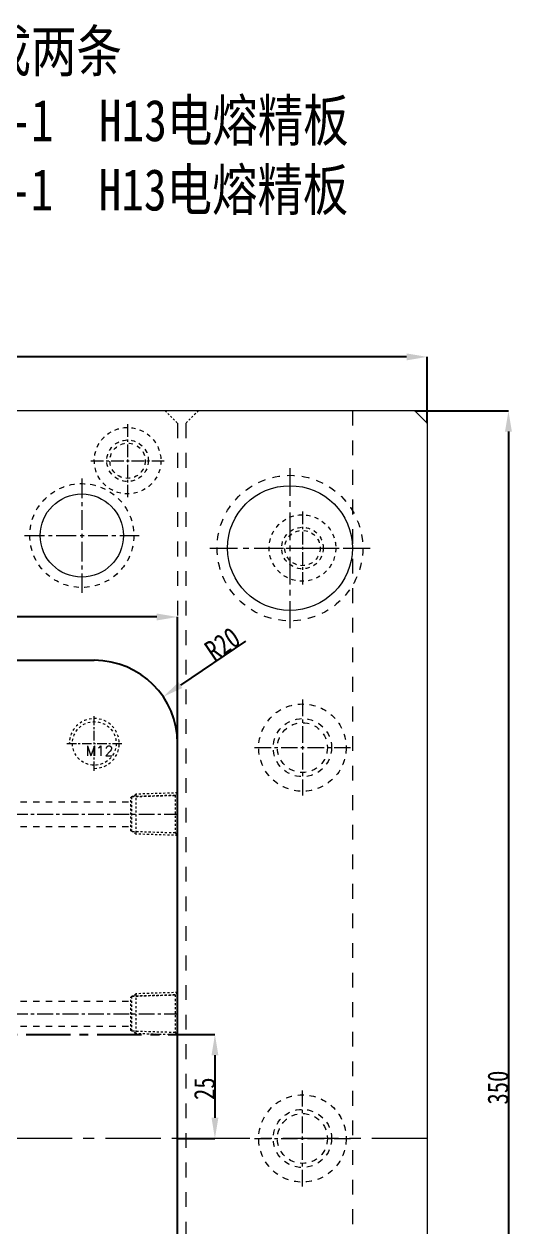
# Model space of a CAD drawing. Header units: millimetres. Extents: x -1495 to -116, y -3881 to 1305.
# Drawn here: x -682.2 to -565, y -403.1 to -113.8 of the extents above; entities that cross this region are included whole.
import ezdxf

# ---------------------------------------------------------------- set-up
doc = ezdxf.new("R2010")
doc.units = ezdxf.units.MM
doc.header["$LTSCALE"] = 16.335
doc.header["$PDMODE"] = 3
doc.header["$PDSIZE"] = 0.3125
doc.linetypes.add('CENTER', pattern=[0.6, 0.375, -0.075, 0.075, -0.075])
doc.linetypes.add('HIDDEN', pattern=[0.2, 0.1, -0.1])
doc.layers.get('0').update_dxf_attribs({"linetype": 'CONTINUOUS'})
doc.layers.get('Defpoints').update_dxf_attribs({"linetype": 'CONTINUOUS'})
for name, color, linetype, lineweight in [('cool', 153, 'HIDDEN', 9), ('moldbase', 7, 'CONTINUOUS', 20), ('screw', 33, 'CONTINUOUS', 13)]:
    doc.layers.add(name, color=color, linetype=linetype, lineweight=lineweight)
doc.styles.get("Standard").update_dxf_attribs({"font": 'txt', "width": 0.8})
doc.styles.add('TXT', font='txt.shx', dxfattribs={"bigfont": 'gbcbig.shx'})
doc.dimstyles.new('副本 ISO-25-1', dxfattribs={"dimtxt": 5, "dimasz": 5, "dimexe": 0, "dimexo": 0, "dimgap": 0, "dimtad": 1, "dimtxsty": 'Standard', "dimcen": 0, "dimclrd": 4, "dimclre": 4, "dimclrt": 6, "dimazin": 0, "dimtfac": 1, "dimtofl": 0, "dimtmove": 0, "dimatfit": 3, "dimfxl": 0, "dimarcsym": 0})

# ---------------------------------------------------------------- blocks, each defined once
blk = doc.blocks.new('screw_m12_g')
at = {"layer": 'screw', "color": 1, "linetype": 'CENTER', "ltscale": 0.373186}
for p, q in [((0, -6.6), (0, 6.6)), ((-6.6, 0), (6.6, 0))]:
    blk.add_line(p, q, dxfattribs=at)
at = {"layer": 'screw', "color": 33, "linetype": 'HIDDEN', "ltscale": 0.373186}
blk.add_circle((0, 0), 5.25, dxfattribs=at)
at = {"layer": 'screw', "color": 92, "linetype": 'HIDDEN', "ltscale": 0.373186}
blk.add_arc((0, 0), 6, 270, 180, dxfattribs=at)
at = {"layer": 'screw', "color": 6, "style": 'TXT'}
blk.add_text('M12', height=2.4, dxfattribs=at).set_placement((-2.04, -3))
blk = doc.blocks.new('*D249')
at = {"color": 4, "linetype": 'Continuous', "lineweight": -2}
for p, q in [((-825.3, -286.81), (-825.3, -256.38)), ((-650.3, -256.38), (-820.3, -256.38)), ((-645.3, -286.81), (-645.3, -256.38))]:
    blk.add_line(p, q, dxfattribs=at)
at = {"color": 4}
for points in [[(-820.3, -255.55), (-820.3, -257.21), (-825.3, -256.38)], [(-650.3, -255.55), (-650.3, -257.21), (-645.3, -256.38)]]:
    blk.add_solid(points, dxfattribs=at)
at = {"layer": 'Defpoints', "color": 0}
for p in [(-825.3, -256.38), (-825.3, -286.81), (-645.3, -286.81)]:
    blk.add_point(p, dxfattribs=at)
at = {"color": 6, "insert": (-755.93, -253.88), "char_height": 5, "attachment_point": 5}
blk.add_mtext('180', dxfattribs=at)
blk = doc.blocks.new('cool_jt_f11')
at = {"layer": 'cool', "ltscale": 0.3}
for p, q in [((0, 5.11), (0.58, 4.53)), ((0, 5.11), (10, 4.8)), ((0.58, 4.53), (0.58, -4.53)), ((11, 4.21), (0.58, 4.53)), ((0.58, 4.53), (11, 4.21)), ((10, 4.8), (10.58, 4.22)), ((10, 4.8), (10, -4.8)), ((11.21, 4), (11, 4.21)), ((11, -4.21), (11, 4.21)), ((11.21, -4), (11.21, 4)), ((0.58, -4.53), (0, -5.11)), ((0, -5.11), (10, -4.8)), ((0.58, -4.53), (11, -4.21)), ((10, -4.8), (10.58, -4.22)), ((11, -4.21), (11.21, -4))]:
    blk.add_line(p, q, dxfattribs=at)
blk = doc.blocks.new('*D248')
at = {"color": 4, "linetype": 'Continuous', "lineweight": -2}
for p, q in [((-645.3, -356.81), (-636.32, -356.81)), ((-636.32, -361.81), (-636.32, -376.81)), ((-645.3, -381.81), (-636.32, -381.81))]:
    blk.add_line(p, q, dxfattribs=at)
at = {"color": 4}
for points in [[(-637.15, -361.81), (-635.49, -361.81), (-636.32, -356.81)], [(-637.15, -376.81), (-635.49, -376.81), (-636.32, -381.81)]]:
    blk.add_solid(points, dxfattribs=at)
at = {"layer": 'Defpoints', "color": 0}
for p in [(-645.3, -356.81), (-645.3, -381.81), (-636.32, -381.81)]:
    blk.add_point(p, dxfattribs=at)
at = {"color": 6, "insert": (-638.82, -369.84), "char_height": 5, "attachment_point": 5, "rotation": 90}
blk.add_mtext('25', dxfattribs=at)
blk = doc.blocks.new('*D255')
at = {"color": 4, "linetype": 'Continuous', "lineweight": -2}
for p, q in [((-885.3, -209.81), (-885.3, -193.84)), ((-590.3, -193.84), (-880.3, -193.84)), ((-585.3, -209.81), (-585.3, -193.84))]:
    blk.add_line(p, q, dxfattribs=at)
at = {"color": 4}
for points in [[(-880.3, -193), (-880.3, -194.67), (-885.3, -193.84)], [(-590.3, -193), (-590.3, -194.67), (-585.3, -193.84)]]:
    blk.add_solid(points, dxfattribs=at)
at = {"layer": 'Defpoints', "color": 0}
for p in [(-885.3, -193.84), (-885.3, -209.81), (-585.3, -209.81)]:
    blk.add_point(p, dxfattribs=at)
at = {"color": 6, "insert": (-749.05, -191.34), "char_height": 5, "attachment_point": 5}
blk.add_mtext('300', dxfattribs=at)
blk = doc.blocks.new('*D256')
at = {"color": 4, "linetype": 'Continuous', "lineweight": -2}
for p, q in [((-588.3, -206.81), (-565.81, -206.81)), ((-565.81, -211.81), (-565.81, -551.81)), ((-588.3, -556.81), (-565.81, -556.81))]:
    blk.add_line(p, q, dxfattribs=at)
at = {"color": 4}
for points in [[(-566.64, -211.81), (-564.98, -211.81), (-565.81, -206.81)], [(-566.64, -551.81), (-564.98, -551.81), (-565.81, -556.81)]]:
    blk.add_solid(points, dxfattribs=at)
at = {"layer": 'Defpoints', "color": 0}
for p in [(-588.3, -206.81), (-588.3, -556.81), (-565.81, -556.81)]:
    blk.add_point(p, dxfattribs=at)
at = {"color": 6, "insert": (-568.31, -369.57), "char_height": 5, "attachment_point": 5, "rotation": 90}
blk.add_mtext('350', dxfattribs=at)
blk = doc.blocks.new('*D647')
at = {"color": 4, "linetype": 'Continuous', "lineweight": -2}
blk.add_line((-628.97, -262.17), (-644.61, -272.78), dxfattribs=at)
at = {"color": 4}
blk.add_solid([(-645.08, -272.09), (-644.14, -273.47), (-648.75, -275.58)], dxfattribs=at)
at = {"layer": 'Defpoints', "color": 0}
for p in [(-648.75, -275.58), (-665.3, -286.81)]:
    blk.add_point(p, dxfattribs=at)
at = {"color": 6, "insert": (-634.51, -262.9), "char_height": 5, "attachment_point": 5, "rotation": 34.1447}
blk.add_mtext('R20', dxfattribs=at)

msp = doc.modelspace()

# ---------------------------------------------------------------- linework, layer by layer
for p, q in [((-805.3, -266.808), (-665.3, -266.808)), ((-645.3, -426.808), (-645.3, -286.808))]:
    msp.add_line(p, q)
at = {"color": 1, "linetype": 'CENTER', "ltscale": 1.741537}
msp.add_line((-835.3, -356.808), (-635.3, -356.808), dxfattribs=at)
msp.add_arc((-665.3, -286.808), 20, 0, 90)
at = {"layer": 'cool', "ltscale": 0.932966}
for p, q in [((-814.09, -300.808), (-656.51, -300.808)), ((-814.09, -306.808), (-656.51, -306.808)), ((-814.09, -348.808), (-656.51, -348.808)), ((-814.09, -354.808), (-656.51, -354.808))]:
    msp.add_line(p, q, dxfattribs=at)
at = {"layer": 'cool', "color": 1, "linetype": 'CENTER', "ltscale": 0.621977}
for p, q in [((-825.3, -303.808), (-645.3, -303.808)), ((-825.3, -351.808), (-645.3, -351.808))]:
    msp.add_line(p, q, dxfattribs=at)
at = {"layer": 'moldbase'}
for p, q in [((-588.3, -206.808), (-882.3, -206.808)), ((-588.3, -206.808), (-585.3, -209.808)), ((-585.3, -209.808), (-585.3, -553.808))]:
    msp.add_line(p, q, dxfattribs=at)
at = {"layer": 'moldbase', "color": 8, "linetype": 'HIDDEN', "ltscale": 0.27989}
for p, q in [((-648.3, -206.808), (-645.3, -209.808)), ((-640.3, -206.808), (-643.3, -209.808))]:
    msp.add_line(p, q, dxfattribs=at)
at = {"layer": 'moldbase', "color": 8, "linetype": 'HIDDEN', "ltscale": 2.176921}
for p, q in [((-603.3, -206.808), (-603.3, -556.808)), ((-645.3, -209.808), (-645.3, -553.808)), ((-643.3, -209.808), (-643.3, -553.808))]:
    msp.add_line(p, q, dxfattribs=at)
at = {"layer": 'moldbase', "color": 1, "linetype": 'CENTER', "ltscale": 0.497582}
for p, q in [((-657.3, -210.008), (-657.3, -227.608)), ((-666.1, -218.808), (-648.5, -218.808)), ((-615.3, -231.008), (-615.3, -248.608)), ((-624.1, -239.808), (-606.5, -239.808))]:
    msp.add_line(p, q, dxfattribs=at)
at = {"layer": 'moldbase', "color": 1, "linetype": 'CENTER', "ltscale": 1.08846}
for p, q in [((-618.3, -220.558), (-618.3, -259.058)), ((-637.55, -239.808), (-599.05, -239.808))]:
    msp.add_line(p, q, dxfattribs=at)
at = {"layer": 'moldbase', "color": 1, "linetype": 'CENTER', "ltscale": 0.777472}
for p, q in [((-668.3, -223.058), (-668.3, -250.558)), ((-682.05, -236.808), (-654.55, -236.808))]:
    msp.add_line(p, q, dxfattribs=at)
at = {"layer": 'moldbase', "color": 1, "linetype": 'CENTER', "ltscale": 0.653076}
for p, q in [((-615.3, -276.258), (-615.3, -299.358)), ((-626.85, -287.808), (-603.75, -287.808)), ((-615.3, -393.358), (-615.3, -370.258)), ((-626.85, -381.808), (-603.75, -381.808))]:
    msp.add_line(p, q, dxfattribs=at)
at = {"layer": 'moldbase', "color": 1, "linetype": 'CENTER', "ltscale": 2.176921}
msp.add_line((-585.3, -381.808), (-885.3, -381.808), dxfattribs=at)
at = {"layer": 'moldbase', "color": 8, "linetype": 'HIDDEN', "ltscale": 0.621977}
for centre, radius in [((-657.3, -218.808), 8), ((-657.3, -218.808), 5), ((-657.3, -218.808), 4.25), ((-615.3, -239.808), 8), ((-615.3, -239.808), 5), ((-615.3, -239.808), 4.25)]:
    msp.add_circle(centre, radius, dxfattribs=at)
at = {"layer": 'moldbase', "color": 8, "linetype": 'HIDDEN', "ltscale": 1.08846}
msp.add_circle((-618.3, -239.808), 17.5, dxfattribs=at)
at = {"layer": 'moldbase', "color": 8, "linetype": 'HIDDEN', "ltscale": 0.777472}
msp.add_circle((-668.3, -236.808), 12.5, dxfattribs=at)
at = {"layer": 'moldbase'}
for centre, radius in [((-618.3, -239.808), 15), ((-668.3, -236.808), 10)]:
    msp.add_circle(centre, radius, dxfattribs=at)
at = {"layer": 'moldbase', "color": 8, "linetype": 'HIDDEN', "ltscale": 0.870768}
for centre, radius in [((-615.3, -287.808), 10.5), ((-615.3, -287.808), 7), ((-615.3, -287.808), 6), ((-615.3, -381.808), 10.5), ((-615.3, -381.808), 7), ((-615.3, -381.808), 6)]:
    msp.add_circle(centre, radius, dxfattribs=at)

# ---------------------------------------------------------------- block references
at = {"layer": 'cool', "ltscale": 0.932966, "xscale": -1}
for p in [(-645.3, -303.808), (-645.3, -351.808)]:
    msp.add_blockref('cool_jt_f11', p, dxfattribs=at)
at = {"layer": 'screw'}
msp.add_blockref('screw_m12_g', (-665.3, -286.808), dxfattribs=at)

# ---------------------------------------------------------------- texts
at = {"insert": (-811.21, -115.283), "char_height": 15, "width": 325.32345, "attachment_point": 1}
msp.add_mtext('{\\fSimSun|b0|i0|c134|p2;\\H0.66667x;CH3035 A90 B100 底板做成两条\\P材料：180.5*180.5*48.5--1  H13电熔精板\\P      180.5*180.5*53.5--1  H13电熔精板\\P\\H1.5x;      }', dxfattribs=at)

# ---------------------------------------------------------------- dimensions: what is measured, and where the dimension line sits
for base, p1, p2, picture, middle in [((-885.3, -193.837), (-585.3, -209.808), (-885.3, -209.808), '*D255', (-749.051, -193.837)), ((-825.3, -256.379), (-645.3, -286.808), (-825.3, -286.808), '*D249', (-755.928, -256.379))]:
    dim = msp.add_linear_dim(base=base, p1=p1, p2=p2, dimstyle='副本 ISO-25-1', override={"dimfxl": 1.25, "dimarcsym": 1})
    dim.commit()
    dim.dimension.update_dxf_attribs({"geometry": picture, "text_midpoint": middle, "dimtype": 160})
for base, p1, p2, picture, middle in [((-565.81, -556.808), (-588.3, -206.808), (-588.3, -556.808), '*D256', (-565.81, -369.566)), ((-636.319, -381.808), (-645.3, -356.808), (-645.3, -381.808), '*D248', (-636.319, -369.836))]:
    dim = msp.add_linear_dim(base=base, p1=p1, p2=p2, angle=90, dimstyle='副本 ISO-25-1', override={"dimfxl": 1.25, "dimarcsym": 1})
    dim.commit()
    dim.dimension.update_dxf_attribs({"geometry": picture, "text_midpoint": middle, "dimtype": 160})
dim = msp.add_radius_dim(center=(-665.3, -286.808), mpoint=(-648.748, -275.582), dimstyle='副本 ISO-25-1', override={"dimfxl": 1.25, "dimarcsym": 1})
dim.commit()
dim.dimension.update_dxf_attribs({"geometry": '*D647', "text_midpoint": (-633.103, -264.972), "dimtype": 164})

doc.saveas('drawing.dxf')
